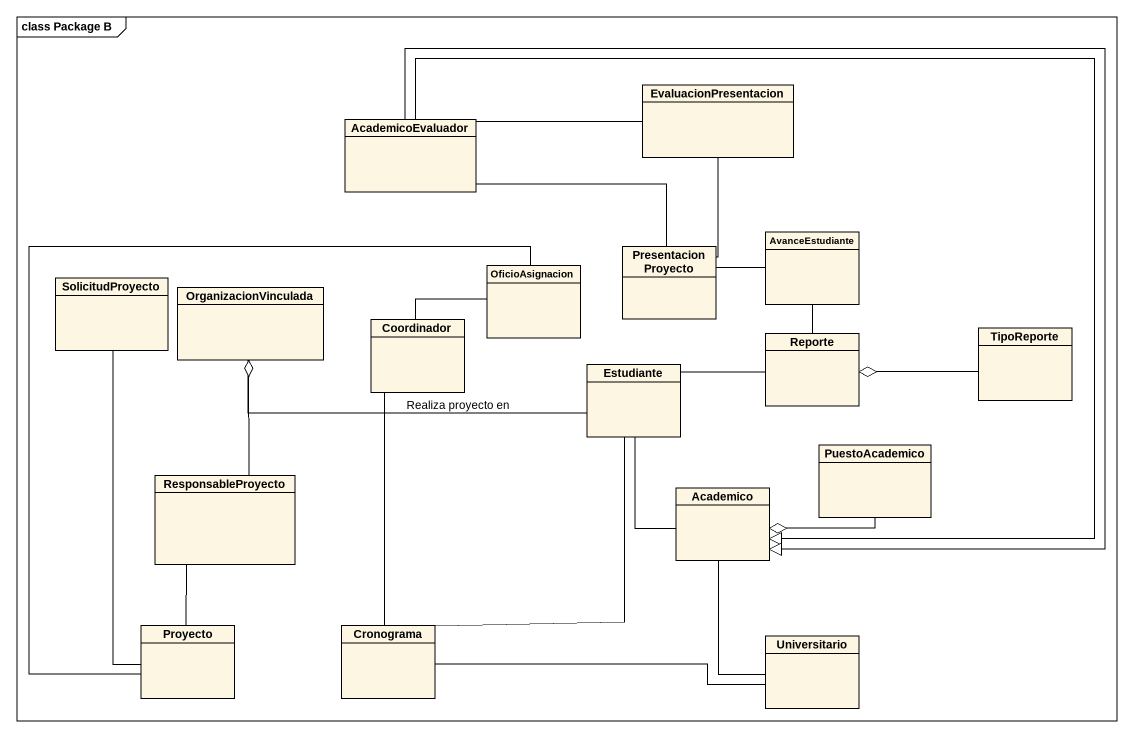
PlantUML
@startuml
mainframe class Package B
hide circle
hide empty members
class EvaluacionPresentacion
class AcademicoEvaluador
class AvanceEstudiante
class SolicitudProyecto
class OrganizacionVinculada
class OficioAsignacion
class PresentacionProyecto
class Coordinador
class Reporte
class TipoReporte
class Estudiante
class ResponsableProyecto
class PuestoAcademico
class Academico
class Proyecto
class Cronograma
class Universitario
AcademicoEvaluador -right- EvaluacionPresentacion
AcademicoEvaluador -right- PresentacionProyecto
AcademicoEvaluador --|> Academico
AcademicoEvaluador --|> Academico
AvanceEstudiante -- Reporte
SolicitudProyecto -- Proyecto
PresentacionProyecto -up- EvaluacionPresentacion
PresentacionProyecto -right- AvanceEstudiante
Coordinador -right- OficioAsignacion
Coordinador -- Cronograma
TipoReporte -left-o Reporte
Estudiante -left- OrganizacionVinculada : Realiza proyecto en
Estudiante -right- Reporte
Estudiante -- Academico
Estudiante -- Cronograma
ResponsableProyecto -up-o OrganizacionVinculada
ResponsableProyecto -- Proyecto
PuestoAcademico -left-o Academico
Academico -- Universitario
Proyecto -up- OficioAsignacion
Universitario -left- Cronograma
@enduml
